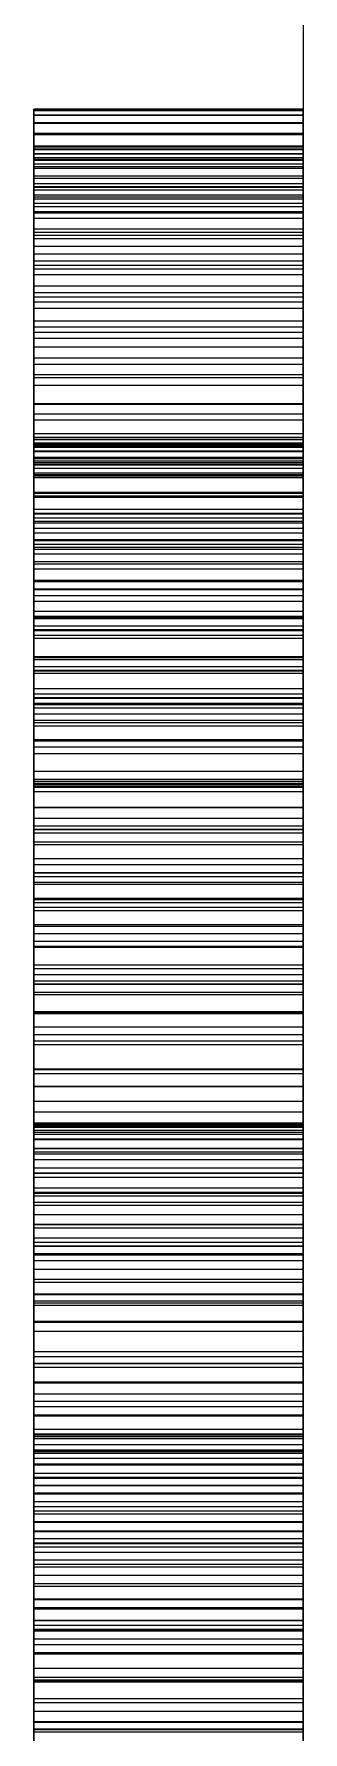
# Paper-space layout '02_PAGE' of a CAD drawing. Header units: millimetres. Extents: x 8 to 412, y 8 to 289.
# Drawn here: x 238.742 to 239.222, y 229.547 to 232.574 of the extents above; entities that cross this region are included whole.
import ezdxf

# ---------------------------------------------------------------- set-up
doc = ezdxf.new("R2010")
doc.units = ezdxf.units.MM
doc.linetypes.add('S45_HIDDEN', pattern=[2.3, 1.5, -0.8])
doc.layers.add('HIDDEN', color=7, linetype='S45_HIDDEN', lineweight=13)
doc.layers.add('VISIBLE', color=7, linetype='CONTINUOUS', lineweight=25)

psp = doc.layouts.new('02_PAGE')

# ---------------------------------------------------------------- linework, layer by layer
at = {"layer": 'HIDDEN'}
for points in [[(239.2223, 238.2), (239.2223, 225)], [(239.2223, 232.44), (238.7423, 232.44)], [(238.7423, 232.44), (238.7423, 232.4373)], [(238.7423, 232.4371), (238.7423, 232.44)], [(239.2223, 232.4373), (238.7423, 232.4373)], [(238.7423, 232.4373), (238.7423, 232.4291)], [(239.2223, 232.4371), (238.7423, 232.4371)], [(238.7423, 232.4286), (238.7423, 232.4371)], [(239.2223, 232.44), (239.2223, 232.4373)], [(239.2223, 232.4371), (239.2223, 232.44)], [(239.2223, 232.4373), (239.2223, 232.4291)], [(239.2223, 232.4286), (239.2223, 232.4371)], [(239.2223, 232.4291), (238.7423, 232.4291)], [(238.7423, 232.4291), (238.7423, 232.4155)], [(239.2223, 232.4286), (238.7423, 232.4286)], [(238.7423, 232.4143), (238.7423, 232.4286)], [(239.2223, 232.4155), (238.7423, 232.4155)], [(238.7423, 232.4155), (238.7423, 232.3965)], [(239.2223, 232.4143), (238.7423, 232.4143)], [(238.7423, 232.3943), (238.7423, 232.4143)], [(239.2223, 232.4291), (239.2223, 232.4155)], [(239.2223, 232.4143), (239.2223, 232.4286)], [(239.2223, 232.4155), (239.2223, 232.3965)], [(239.2223, 232.3943), (239.2223, 232.4143)], [(239.2223, 232.3965), (238.7423, 232.3965)], [(238.7423, 232.3965), (238.7423, 232.372)], [(239.2223, 232.3943), (238.7423, 232.3943)], [(238.7423, 232.3686), (238.7423, 232.3943)], [(238.7423, 232.3722), (238.7423, 232.3738)], [(239.2223, 232.3738), (238.7423, 232.3738)], [(238.7423, 232.3738), (238.7423, 232.3723)], [(239.2223, 232.3723), (238.7423, 232.3723)], [(238.7423, 232.3723), (238.7423, 232.3679)], [(238.7423, 232.3675), (238.7423, 232.3722)], [(239.2223, 232.3722), (238.7423, 232.3722)], [(239.2223, 232.372), (238.7423, 232.372)], [(238.7423, 232.372), (238.7423, 232.342)], [(239.2223, 232.3965), (239.2223, 232.372)], [(239.2223, 232.3686), (239.2223, 232.3943)], [(239.2223, 232.3738), (239.2223, 232.3723)], [(239.2223, 232.3722), (239.2223, 232.3738)], [(239.2223, 232.3723), (239.2223, 232.3679)], [(239.2223, 232.3675), (239.2223, 232.3722)], [(239.2223, 232.372), (239.2223, 232.342)], [(239.2223, 232.3686), (238.7423, 232.3686)], [(238.7423, 232.3371), (238.7423, 232.3686)], [(239.2223, 232.3679), (238.7423, 232.3679)], [(238.7423, 232.3679), (238.7423, 232.3605)], [(238.7423, 232.3595), (238.7423, 232.3675)], [(239.2223, 232.3675), (238.7423, 232.3675)], [(239.2223, 232.3605), (238.7423, 232.3605)], [(238.7423, 232.3605), (238.7423, 232.3502)], [(238.7423, 232.3484), (238.7423, 232.3595)], [(239.2223, 232.3595), (238.7423, 232.3595)], [(239.2223, 232.3529), (238.7423, 232.3529)], [(238.7423, 232.3529), (238.7423, 229.0442)], [(239.2223, 232.3502), (238.7423, 232.3502)], [(238.7423, 232.3502), (238.7423, 232.3369)], [(238.7423, 232.334), (238.7423, 232.3484)], [(239.2223, 232.3484), (238.7423, 232.3484)], [(239.2223, 232.342), (238.7423, 232.342)], [(238.7423, 232.342), (238.7423, 232.3067)], [(239.2223, 232.3371), (239.2223, 232.3686)], [(239.2223, 232.3679), (239.2223, 232.3605)], [(239.2223, 232.3595), (239.2223, 232.3675)], [(239.2223, 232.3605), (239.2223, 232.3502)], [(239.2223, 232.3484), (239.2223, 232.3595)], [(239.2223, 232.3529), (239.2223, 229.0442)], [(239.2223, 232.3502), (239.2223, 232.3369)], [(239.2223, 232.334), (239.2223, 232.3484)], [(239.2223, 232.342), (239.2223, 232.3067)], [(239.2223, 232.3371), (238.7423, 232.3371)], [(238.7423, 232.3), (238.7423, 232.3371)], [(239.2223, 232.3369), (238.7423, 232.3369)], [(238.7423, 232.3369), (238.7423, 232.3207)], [(238.7423, 232.3165), (238.7423, 232.334)], [(239.2223, 232.334), (238.7423, 232.334)], [(239.2223, 232.3207), (238.7423, 232.3207)], [(238.7423, 232.3207), (238.7423, 232.3015)], [(238.7423, 232.2958), (238.7423, 232.3165)], [(239.2223, 232.3165), (238.7423, 232.3165)], [(239.2223, 232.3), (239.2223, 232.3371)], [(239.2223, 232.3369), (239.2223, 232.3207)], [(239.2223, 232.3165), (239.2223, 232.334)], [(239.2223, 232.3207), (239.2223, 232.3015)], [(239.2223, 232.2958), (239.2223, 232.3165)], [(239.2223, 232.3067), (238.7423, 232.3067)], [(238.7423, 232.3067), (238.7423, 232.2659)], [(239.2223, 232.3015), (238.7423, 232.3015)], [(238.7423, 232.3015), (238.7423, 232.2794)], [(239.2223, 232.3), (238.7423, 232.3)], [(238.7423, 232.2572), (238.7423, 232.3)], [(238.7423, 232.272), (238.7423, 232.2958)], [(239.2223, 232.2958), (238.7423, 232.2958)], [(239.2223, 232.2868), (238.7423, 232.2868)], [(238.7423, 232.2868), (238.7423, 231.6842)], [(238.7423, 231.7992), (238.7423, 232.2868)], [(238.7423, 231.6842), (238.7423, 232.2833)], [(239.2223, 232.2833), (238.7423, 232.2833)], [(238.7423, 232.2833), (238.7423, 229.6607)], [(239.2223, 232.2794), (238.7423, 232.2794)], [(238.7423, 232.2794), (238.7423, 232.2543)], [(239.2223, 232.3067), (239.2223, 232.2659)], [(239.2223, 232.3015), (239.2223, 232.2794)], [(239.2223, 232.2572), (239.2223, 232.3)], [(239.2223, 232.272), (239.2223, 232.2958)], [(239.2223, 232.2868), (239.2223, 231.6842)], [(239.2223, 231.7992), (239.2223, 232.2868)], [(239.2223, 232.2833), (239.2223, 229.6607)], [(239.2223, 231.6842), (239.2223, 232.2833)], [(239.2223, 232.2794), (239.2223, 232.2543)], [(238.7423, 232.2449), (238.7423, 232.272)], [(239.2223, 232.272), (238.7423, 232.272)], [(239.2223, 232.2659), (238.7423, 232.2659)], [(238.7423, 232.2659), (238.7423, 232.2198)], [(239.2223, 232.2572), (238.7423, 232.2572)], [(238.7423, 232.2087), (238.7423, 232.2572)], [(239.2223, 232.2543), (238.7423, 232.2543)], [(238.7423, 232.2543), (238.7423, 232.2262)], [(239.2223, 232.2449), (239.2223, 232.272)], [(239.2223, 232.2659), (239.2223, 232.2198)], [(239.2223, 232.2087), (239.2223, 232.2572)], [(239.2223, 232.2543), (239.2223, 232.2262)], [(238.7423, 232.2146), (238.7423, 232.2449)], [(239.2223, 232.2449), (238.7423, 232.2449)], [(239.2223, 232.2262), (238.7423, 232.2262)], [(238.7423, 232.2262), (238.7423, 232.1952)], [(239.2223, 232.2198), (238.7423, 232.2198)], [(238.7423, 232.2198), (238.7423, 232.1687)], [(239.2223, 232.2146), (239.2223, 232.2449)], [(239.2223, 232.2262), (239.2223, 232.1952)], [(239.2223, 232.2198), (239.2223, 232.1687)], [(238.7423, 232.1812), (238.7423, 232.2146)], [(239.2223, 232.2146), (238.7423, 232.2146)], [(239.2223, 232.2087), (238.7423, 232.2087)], [(238.7423, 232.155), (238.7423, 232.2087)], [(239.2223, 232.1952), (238.7423, 232.1952)], [(238.7423, 232.1952), (238.7423, 232.1613)], [(239.2223, 232.1812), (239.2223, 232.2146)], [(239.2223, 232.155), (239.2223, 232.2087)], [(239.2223, 232.1952), (239.2223, 232.1613)], [(238.7423, 232.1446), (238.7423, 232.1812)], [(239.2223, 232.1812), (238.7423, 232.1812)], [(239.2223, 232.1687), (238.7423, 232.1687)], [(238.7423, 232.1687), (238.7423, 232.1125)], [(239.2223, 232.1613), (238.7423, 232.1613)], [(238.7423, 232.1613), (238.7423, 232.1244)], [(239.2223, 232.1446), (239.2223, 232.1812)], [(239.2223, 232.1687), (239.2223, 232.1125)], [(239.2223, 232.1613), (239.2223, 232.1244)], [(239.2223, 232.155), (238.7423, 232.155)], [(238.7423, 232.0958), (238.7423, 232.155)], [(238.7423, 232.1048), (238.7423, 232.1446)], [(239.2223, 232.1446), (238.7423, 232.1446)], [(239.2223, 232.0958), (239.2223, 232.155)], [(239.2223, 232.1048), (239.2223, 232.1446)], [(239.2223, 232.1244), (238.7423, 232.1244)], [(238.7423, 232.1244), (238.7423, 232.0845)], [(239.2223, 232.1125), (238.7423, 232.1125)], [(238.7423, 232.1125), (238.7423, 232.0512)], [(238.7423, 232.0618), (238.7423, 232.1048)], [(239.2223, 232.1048), (238.7423, 232.1048)], [(239.2223, 232.1244), (239.2223, 232.0845)], [(239.2223, 232.1125), (239.2223, 232.0512)], [(239.2223, 232.0618), (239.2223, 232.1048)], [(239.2223, 232.0958), (238.7423, 232.0958)], [(238.7423, 232.0312), (238.7423, 232.0958)], [(239.2223, 232.0845), (238.7423, 232.0845)], [(238.7423, 232.0845), (238.7423, 232.0417)], [(239.2223, 232.0312), (239.2223, 232.0958)], [(239.2223, 232.0845), (239.2223, 232.0417)], [(238.7423, 232.0157), (238.7423, 232.0618)], [(239.2223, 232.0618), (238.7423, 232.0618)], [(239.2223, 232.0512), (238.7423, 232.0512)], [(238.7423, 232.0512), (238.7423, 231.9849)], [(239.2223, 232.0417), (238.7423, 232.0417)], [(238.7423, 232.0417), (238.7423, 231.9959)], [(239.2223, 232.0157), (239.2223, 232.0618)], [(239.2223, 232.0512), (239.2223, 231.9849)], [(239.2223, 232.0417), (239.2223, 231.9959)], [(239.2223, 232.0312), (238.7423, 232.0312)], [(238.7423, 231.9612), (238.7423, 232.0312)], [(238.7423, 231.9663), (238.7423, 232.0157)], [(239.2223, 232.0157), (238.7423, 232.0157)], [(239.2223, 231.9612), (239.2223, 232.0312)], [(239.2223, 231.9663), (239.2223, 232.0157)], [(239.2223, 231.9959), (238.7423, 231.9959)], [(238.7423, 231.9959), (238.7423, 231.9474)], [(239.2223, 231.9849), (238.7423, 231.9849)], [(238.7423, 231.9849), (238.7423, 231.9135)], [(239.2223, 231.9959), (239.2223, 231.9474)], [(239.2223, 231.9849), (239.2223, 231.9135)], [(238.7423, 231.9146), (238.7423, 231.9663)], [(239.2223, 231.9663), (238.7423, 231.9663)], [(239.2223, 231.9612), (238.7423, 231.9612)], [(238.7423, 231.8859), (238.7423, 231.9612)], [(239.2223, 231.9474), (238.7423, 231.9474)], [(238.7423, 231.9474), (238.7423, 231.8961)], [(239.2223, 231.9146), (239.2223, 231.9663)], [(239.2223, 231.8859), (239.2223, 231.9612)], [(239.2223, 231.9474), (239.2223, 231.8961)], [(238.7423, 231.8614), (238.7423, 231.9146)], [(239.2223, 231.9146), (238.7423, 231.9146)], [(239.2223, 231.9135), (238.7423, 231.9135)], [(238.7423, 231.9135), (238.7423, 231.8371)], [(239.2223, 231.8961), (238.7423, 231.8961)], [(238.7423, 231.8961), (238.7423, 231.8422)], [(239.2223, 231.8859), (238.7423, 231.8859)], [(238.7423, 231.8052), (238.7423, 231.8859)], [(239.2223, 231.8614), (239.2223, 231.9146)], [(239.2223, 231.9135), (239.2223, 231.8371)], [(239.2223, 231.8961), (239.2223, 231.8422)], [(239.2223, 231.8052), (239.2223, 231.8859)], [(238.7423, 231.8067), (238.7423, 231.8614)], [(239.2223, 231.8614), (238.7423, 231.8614)], [(239.2223, 231.8067), (239.2223, 231.8614)], [(239.2223, 231.8549), (238.7423, 231.8549)], [(238.7423, 231.8549), (238.7423, 231.8509)], [(238.7423, 231.8506), (238.7423, 231.8549)], [(239.2223, 231.8509), (238.7423, 231.8509)], [(238.7423, 231.8509), (238.7423, 231.8389)], [(239.2223, 231.8506), (238.7423, 231.8506)], [(238.7423, 231.8379), (238.7423, 231.8506)], [(238.7423, 231.8409), (238.7423, 231.8444)], [(239.2223, 231.8444), (238.7423, 231.8444)], [(238.7423, 231.8444), (238.7423, 231.8406)], [(239.2223, 231.8422), (238.7423, 231.8422)], [(238.7423, 231.8422), (238.7423, 231.7856)], [(238.7423, 231.8304), (238.7423, 231.8409)], [(239.2223, 231.8409), (238.7423, 231.8409)], [(239.2223, 231.8406), (238.7423, 231.8406)], [(238.7423, 231.8406), (238.7423, 231.829)], [(239.2223, 231.8389), (238.7423, 231.8389)], [(238.7423, 231.8389), (238.7423, 231.8189)], [(239.2223, 231.8379), (238.7423, 231.8379)], [(238.7423, 231.8167), (238.7423, 231.8379)], [(239.2223, 231.8371), (238.7423, 231.8371)], [(238.7423, 231.8371), (238.7423, 231.7556)], [(238.7423, 231.8128), (238.7423, 231.8304)], [(239.2223, 231.8304), (238.7423, 231.8304)], [(239.2223, 231.829), (238.7423, 231.829)], [(238.7423, 231.829), (238.7423, 231.8097)], [(239.2223, 231.8549), (239.2223, 231.8509)], [(239.2223, 231.8506), (239.2223, 231.8549)], [(239.2223, 231.8509), (239.2223, 231.8389)], [(239.2223, 231.8379), (239.2223, 231.8506)], [(239.2223, 231.8444), (239.2223, 231.8406)], [(239.2223, 231.8409), (239.2223, 231.8444)], [(239.2223, 231.8422), (239.2223, 231.7856)], [(239.2223, 231.8304), (239.2223, 231.8409)], [(239.2223, 231.8406), (239.2223, 231.829)], [(239.2223, 231.8389), (239.2223, 231.8189)], [(239.2223, 231.8167), (239.2223, 231.8379)], [(239.2223, 231.8371), (239.2223, 231.7556)], [(239.2223, 231.8128), (239.2223, 231.8304)], [(239.2223, 231.829), (239.2223, 231.8097)], [(239.2223, 231.8189), (238.7423, 231.8189)], [(238.7423, 231.8189), (238.7423, 231.7909)], [(239.2223, 231.8167), (238.7423, 231.8167)], [(238.7423, 231.787), (238.7423, 231.8167)], [(238.7423, 231.7883), (238.7423, 231.8128)], [(239.2223, 231.8128), (238.7423, 231.8128)], [(239.2223, 231.8097), (238.7423, 231.8097)], [(238.7423, 231.8097), (238.7423, 231.7826)], [(238.7423, 231.7504), (238.7423, 231.8067)], [(239.2223, 231.8067), (238.7423, 231.8067)], [(239.2223, 231.8052), (238.7423, 231.8052)], [(238.7423, 231.7191), (238.7423, 231.8052)], [(239.2223, 231.7992), (238.7423, 231.7992)], [(238.7423, 231.6641), (238.7423, 231.7992)], [(239.2223, 231.8189), (239.2223, 231.7909)], [(239.2223, 231.787), (239.2223, 231.8167)], [(239.2223, 231.7883), (239.2223, 231.8128)], [(239.2223, 231.8097), (239.2223, 231.7826)], [(239.2223, 231.7504), (239.2223, 231.8067)], [(239.2223, 231.7191), (239.2223, 231.8052)], [(239.2223, 231.6641), (239.2223, 231.7992)], [(239.2223, 231.7909), (238.7423, 231.7909)], [(238.7423, 231.7909), (238.7423, 231.7549)], [(238.7423, 231.7567), (238.7423, 231.7883)], [(239.2223, 231.7883), (238.7423, 231.7883)], [(239.2223, 231.787), (238.7423, 231.787)], [(238.7423, 231.7488), (238.7423, 231.787)], [(239.2223, 231.7856), (238.7423, 231.7856)], [(238.7423, 231.7856), (238.7423, 231.7263)], [(239.2223, 231.7826), (238.7423, 231.7826)], [(238.7423, 231.7826), (238.7423, 231.7478)], [(239.2223, 231.7909), (239.2223, 231.7549)], [(239.2223, 231.7567), (239.2223, 231.7883)], [(239.2223, 231.7488), (239.2223, 231.787)], [(239.2223, 231.7856), (239.2223, 231.7263)], [(239.2223, 231.7826), (239.2223, 231.7478)], [(238.7423, 231.7181), (238.7423, 231.7567)], [(239.2223, 231.7567), (238.7423, 231.7567)], [(239.2223, 231.7556), (238.7423, 231.7556)], [(238.7423, 231.7556), (238.7423, 231.6708)], [(239.2223, 231.7549), (238.7423, 231.7549)], [(238.7423, 231.7549), (238.7423, 231.7109)], [(238.7423, 231.6926), (238.7423, 231.7504)], [(239.2223, 231.7504), (238.7423, 231.7504)], [(239.2223, 231.7488), (238.7423, 231.7488)], [(238.7423, 231.7021), (238.7423, 231.7488)], [(239.2223, 231.7478), (238.7423, 231.7478)], [(238.7423, 231.7478), (238.7423, 231.7053)], [(239.2223, 231.7181), (239.2223, 231.7567)], [(239.2223, 231.7556), (239.2223, 231.6708)], [(239.2223, 231.7549), (239.2223, 231.7109)], [(239.2223, 231.6926), (239.2223, 231.7504)], [(239.2223, 231.7021), (239.2223, 231.7488)], [(239.2223, 231.7478), (239.2223, 231.7053)], [(239.2223, 231.7263), (238.7423, 231.7263)], [(238.7423, 231.7263), (238.7423, 231.6643)], [(238.7423, 231.6288), (238.7423, 231.7191)], [(239.2223, 231.7191), (238.7423, 231.7191)], [(238.7423, 231.6724), (238.7423, 231.7181)], [(239.2223, 231.7181), (238.7423, 231.7181)], [(239.2223, 231.7109), (238.7423, 231.7109)], [(238.7423, 231.7109), (238.7423, 231.6589)], [(239.2223, 231.7053), (238.7423, 231.7053)], [(238.7423, 231.7053), (238.7423, 231.6551)], [(239.2223, 231.7263), (239.2223, 231.6643)], [(239.2223, 231.6288), (239.2223, 231.7191)], [(239.2223, 231.6724), (239.2223, 231.7181)], [(239.2223, 231.7109), (239.2223, 231.6589)], [(239.2223, 231.7053), (239.2223, 231.6551)], [(239.2223, 231.7021), (238.7423, 231.7021)], [(238.7423, 231.6469), (238.7423, 231.7021)], [(238.7423, 231.6333), (238.7423, 231.6926)], [(239.2223, 231.6926), (238.7423, 231.6926)], [(239.2223, 231.6842), (238.7423, 231.6842)], [(238.7423, 231.6842), (238.7423, 231.5445)], [(238.7423, 230.312), (238.7423, 231.6842)], [(239.2223, 231.6469), (239.2223, 231.7021)], [(239.2223, 231.6333), (239.2223, 231.6926)], [(239.2223, 231.6842), (239.2223, 231.5445)], [(239.2223, 230.312), (239.2223, 231.6842)], [(238.7423, 231.647), (238.7423, 231.6724)], [(239.2223, 231.6724), (238.7423, 231.6724)], [(239.2223, 231.6708), (238.7423, 231.6708)], [(238.7423, 231.6708), (238.7423, 231.5844)], [(239.2223, 231.6643), (238.7423, 231.6643)], [(238.7423, 231.6643), (238.7423, 231.5996)], [(239.2223, 231.6641), (238.7423, 231.6641)], [(238.7423, 231.5184), (238.7423, 231.6641)], [(239.2223, 231.6589), (238.7423, 231.6589)], [(238.7423, 231.6589), (238.7423, 231.5989)], [(239.2223, 231.6551), (238.7423, 231.6551)], [(238.7423, 231.6551), (238.7423, 231.5972)], [(238.7423, 231.6198), (238.7423, 231.647)], [(239.2223, 231.647), (238.7423, 231.647)], [(239.2223, 231.6469), (238.7423, 231.6469)], [(238.7423, 231.5832), (238.7423, 231.6469)], [(239.2223, 231.647), (239.2223, 231.6724)], [(239.2223, 231.6708), (239.2223, 231.5844)], [(239.2223, 231.6643), (239.2223, 231.5996)], [(239.2223, 231.5184), (239.2223, 231.6641)], [(239.2223, 231.6589), (239.2223, 231.5989)], [(239.2223, 231.6551), (239.2223, 231.5972)], [(239.2223, 231.6198), (239.2223, 231.647)], [(239.2223, 231.5832), (239.2223, 231.6469)], [(238.7423, 231.5724), (238.7423, 231.6333)], [(239.2223, 231.6333), (238.7423, 231.6333)], [(238.7423, 231.5355), (238.7423, 231.6288)], [(239.2223, 231.6288), (238.7423, 231.6288)], [(238.7423, 231.5622), (238.7423, 231.6198)], [(239.2223, 231.6198), (238.7423, 231.6198)], [(239.2223, 231.5724), (239.2223, 231.6333)], [(239.2223, 231.5355), (239.2223, 231.6288)], [(239.2223, 231.5622), (239.2223, 231.6198)], [(239.2223, 231.5996), (238.7423, 231.5996)], [(238.7423, 231.5996), (238.7423, 231.5323)], [(239.2223, 231.5989), (238.7423, 231.5989)], [(238.7423, 231.5989), (238.7423, 231.5331)], [(239.2223, 231.5972), (238.7423, 231.5972)], [(238.7423, 231.5972), (238.7423, 231.5316)], [(239.2223, 231.5844), (238.7423, 231.5844)], [(238.7423, 231.5844), (238.7423, 231.4964)], [(239.2223, 231.5832), (238.7423, 231.5832)], [(238.7423, 231.512), (238.7423, 231.5832)], [(239.2223, 231.5996), (239.2223, 231.5323)], [(239.2223, 231.5989), (239.2223, 231.5331)], [(239.2223, 231.5972), (239.2223, 231.5316)], [(239.2223, 231.5844), (239.2223, 231.4964)], [(239.2223, 231.512), (239.2223, 231.5832)], [(238.7423, 231.5101), (238.7423, 231.5724)], [(239.2223, 231.5724), (238.7423, 231.5724)], [(238.7423, 231.5017), (238.7423, 231.5622)], [(239.2223, 231.5622), (238.7423, 231.5622)], [(239.2223, 231.5101), (239.2223, 231.5724)], [(239.2223, 231.5017), (239.2223, 231.5622)], [(239.2223, 231.5445), (238.7423, 231.5445)], [(238.7423, 231.5445), (238.7423, 231.397)], [(238.7423, 231.4394), (238.7423, 231.5355)], [(239.2223, 231.5355), (238.7423, 231.5355)], [(239.2223, 231.5331), (238.7423, 231.5331)], [(238.7423, 231.5331), (238.7423, 231.4636)], [(239.2223, 231.5323), (238.7423, 231.5323)], [(238.7423, 231.5323), (238.7423, 231.4623)], [(239.2223, 231.5316), (238.7423, 231.5316)], [(238.7423, 231.5316), (238.7423, 231.4587)], [(239.2223, 231.5445), (239.2223, 231.397)], [(239.2223, 231.4394), (239.2223, 231.5355)], [(239.2223, 231.5331), (239.2223, 231.4636)], [(239.2223, 231.5323), (239.2223, 231.4623)], [(239.2223, 231.5316), (239.2223, 231.4587)], [(239.2223, 231.5184), (238.7423, 231.5184)], [(238.7423, 231.3619), (238.7423, 231.5184)], [(239.2223, 231.512), (238.7423, 231.512)], [(238.7423, 231.4343), (238.7423, 231.512)], [(238.7423, 231.4462), (238.7423, 231.5101)], [(239.2223, 231.5101), (238.7423, 231.5101)], [(238.7423, 231.4383), (238.7423, 231.5017)], [(239.2223, 231.5017), (238.7423, 231.5017)], [(239.2223, 231.4964), (238.7423, 231.4964)], [(238.7423, 231.4964), (238.7423, 231.4069)], [(239.2223, 231.3619), (239.2223, 231.5184)], [(239.2223, 231.4343), (239.2223, 231.512)], [(239.2223, 231.4462), (239.2223, 231.5101)], [(239.2223, 231.4383), (239.2223, 231.5017)], [(239.2223, 231.4964), (239.2223, 231.4069)], [(239.2223, 231.4636), (238.7423, 231.4636)], [(238.7423, 231.4636), (238.7423, 231.3905)], [(239.2223, 231.4623), (238.7423, 231.4623)], [(238.7423, 231.4623), (238.7423, 231.3896)], [(239.2223, 231.4636), (239.2223, 231.3905)], [(239.2223, 231.4623), (239.2223, 231.3896)], [(239.2223, 231.4587), (238.7423, 231.4587)], [(238.7423, 231.4587), (238.7423, 231.3784)], [(238.7423, 231.3808), (238.7423, 231.4462)], [(239.2223, 231.4462), (238.7423, 231.4462)], [(238.7423, 231.3403), (238.7423, 231.4394)], [(239.2223, 231.4394), (238.7423, 231.4394)], [(238.7423, 231.3721), (238.7423, 231.4383)], [(239.2223, 231.4383), (238.7423, 231.4383)], [(239.2223, 231.4343), (238.7423, 231.4343)], [(238.7423, 231.3501), (238.7423, 231.4343)], [(239.2223, 231.4587), (239.2223, 231.3784)], [(239.2223, 231.3808), (239.2223, 231.4462)], [(239.2223, 231.3403), (239.2223, 231.4394)], [(239.2223, 231.3721), (239.2223, 231.4383)], [(239.2223, 231.3501), (239.2223, 231.4343)], [(239.2223, 231.4069), (238.7423, 231.4069)], [(238.7423, 231.4069), (238.7423, 231.3158)], [(239.2223, 231.4069), (239.2223, 231.3158)], [(239.2223, 231.397), (238.7423, 231.397)], [(238.7423, 231.397), (238.7423, 231.2417)], [(239.2223, 231.3905), (238.7423, 231.3905)], [(238.7423, 231.3905), (238.7423, 231.3137)], [(239.2223, 231.3896), (238.7423, 231.3896)], [(238.7423, 231.3896), (238.7423, 231.3142)], [(238.7423, 231.3138), (238.7423, 231.3808)], [(239.2223, 231.3808), (238.7423, 231.3808)], [(239.2223, 231.3784), (238.7423, 231.3784)], [(238.7423, 231.3784), (238.7423, 231.2907)], [(238.7423, 231.3029), (238.7423, 231.3721)], [(239.2223, 231.3721), (238.7423, 231.3721)], [(239.2223, 231.397), (239.2223, 231.2417)], [(239.2223, 231.3905), (239.2223, 231.3137)], [(239.2223, 231.3896), (239.2223, 231.3142)], [(239.2223, 231.3138), (239.2223, 231.3808)], [(239.2223, 231.3784), (239.2223, 231.2907)], [(239.2223, 231.3029), (239.2223, 231.3721)], [(239.2223, 231.3619), (238.7423, 231.3619)], [(238.7423, 231.1949), (238.7423, 231.3619)], [(239.2223, 231.3501), (238.7423, 231.3501)], [(238.7423, 231.2593), (238.7423, 231.3501)], [(238.7423, 229.0442), (238.7423, 231.3464)], [(239.2223, 231.3464), (238.7423, 231.3464)], [(239.2223, 231.1949), (239.2223, 231.3619)], [(239.2223, 231.2593), (239.2223, 231.3501)], [(239.2223, 229.0442), (239.2223, 231.3464)], [(238.7423, 231.2383), (238.7423, 231.3403)], [(239.2223, 231.3403), (238.7423, 231.3403)], [(239.2223, 231.3158), (238.7423, 231.3158)], [(238.7423, 231.3158), (238.7423, 231.2231)], [(239.2223, 231.3142), (238.7423, 231.3142)], [(238.7423, 231.3142), (238.7423, 231.2361)], [(238.7423, 231.2454), (238.7423, 231.3138)], [(239.2223, 231.3138), (238.7423, 231.3138)], [(239.2223, 231.3137), (238.7423, 231.3137)], [(238.7423, 231.3137), (238.7423, 231.2333)], [(239.2223, 231.2383), (239.2223, 231.3403)], [(239.2223, 231.3158), (239.2223, 231.2231)], [(239.2223, 231.3142), (239.2223, 231.2361)], [(239.2223, 231.2454), (239.2223, 231.3138)], [(239.2223, 231.3137), (239.2223, 231.2333)], [(238.7423, 231.2309), (238.7423, 231.3029)], [(239.2223, 231.3029), (238.7423, 231.3029)], [(239.2223, 231.2907), (238.7423, 231.2907)], [(238.7423, 231.2907), (238.7423, 231.1955)], [(239.2223, 231.2309), (239.2223, 231.3029)], [(239.2223, 231.2907), (239.2223, 231.1955)], [(239.2223, 231.2593), (238.7423, 231.2593)], [(238.7423, 231.162), (238.7423, 231.2593)], [(239.2223, 231.162), (239.2223, 231.2593)], [(238.7423, 231.1754), (238.7423, 231.2454)], [(239.2223, 231.2454), (238.7423, 231.2454)], [(239.2223, 231.2417), (238.7423, 231.2417)], [(238.7423, 231.2417), (238.7423, 231.0786)], [(238.7423, 231.1333), (238.7423, 231.2383)], [(239.2223, 231.2383), (238.7423, 231.2383)], [(239.2223, 231.2361), (238.7423, 231.2361)], [(238.7423, 231.2361), (238.7423, 231.1554)], [(239.2223, 231.2333), (238.7423, 231.2333)], [(238.7423, 231.2333), (238.7423, 231.1493)], [(238.7423, 231.156), (238.7423, 231.2309)], [(239.2223, 231.2309), (238.7423, 231.2309)], [(239.2223, 231.2231), (238.7423, 231.2231)], [(238.7423, 231.2231), (238.7423, 231.1288)], [(239.2223, 231.1754), (239.2223, 231.2454)], [(239.2223, 231.2417), (239.2223, 231.0786)], [(239.2223, 231.1333), (239.2223, 231.2383)], [(239.2223, 231.2361), (239.2223, 231.1554)], [(239.2223, 231.2333), (239.2223, 231.1493)], [(239.2223, 231.156), (239.2223, 231.2309)], [(239.2223, 231.2231), (239.2223, 231.1288)], [(239.2223, 231.1955), (238.7423, 231.1955)], [(238.7423, 231.1955), (238.7423, 231.093)], [(239.2223, 231.1949), (238.7423, 231.1949)], [(238.7423, 231.0171), (238.7423, 231.1949)], [(239.2223, 231.1955), (239.2223, 231.093)], [(239.2223, 231.0171), (239.2223, 231.1949)], [(238.7423, 231.1039), (238.7423, 231.1754)], [(239.2223, 231.1754), (238.7423, 231.1754)], [(239.2223, 231.162), (238.7423, 231.162)], [(238.7423, 231.0582), (238.7423, 231.162)], [(239.2223, 231.1039), (239.2223, 231.1754)], [(239.2223, 231.0582), (239.2223, 231.162)], [(238.7423, 231.0782), (238.7423, 231.156)], [(239.2223, 231.156), (238.7423, 231.156)], [(239.2223, 231.1554), (238.7423, 231.1554)], [(238.7423, 231.1554), (238.7423, 231.072)], [(239.2223, 231.1493), (238.7423, 231.1493)], [(238.7423, 231.1493), (238.7423, 231.0616)], [(238.7423, 231.0254), (238.7423, 231.1333)], [(239.2223, 231.1333), (238.7423, 231.1333)], [(239.2223, 231.0782), (239.2223, 231.156)], [(239.2223, 231.1554), (239.2223, 231.072)], [(239.2223, 231.1493), (239.2223, 231.0616)], [(239.2223, 231.0254), (239.2223, 231.1333)], [(239.2223, 231.1288), (238.7423, 231.1288)], [(238.7423, 231.1288), (238.7423, 231.0329)], [(238.7423, 231.0309), (238.7423, 231.1039)], [(239.2223, 231.1039), (238.7423, 231.1039)], [(239.2223, 231.1288), (239.2223, 231.0329)], [(239.2223, 231.0309), (239.2223, 231.1039)], [(239.2223, 231.093), (238.7423, 231.093)], [(238.7423, 231.093), (238.7423, 230.9831)], [(239.2223, 231.0786), (238.7423, 231.0786)], [(238.7423, 231.0786), (238.7423, 230.9078)], [(238.7423, 231.0109), (238.7423, 231.0782)], [(239.2223, 231.0782), (238.7423, 231.0782)], [(239.2223, 231.072), (238.7423, 231.072)], [(238.7423, 231.072), (238.7423, 230.9859)], [(239.2223, 231.093), (239.2223, 230.9831)], [(239.2223, 231.0786), (239.2223, 230.9078)], [(239.2223, 231.0109), (239.2223, 231.0782)], [(239.2223, 231.072), (239.2223, 230.9859)], [(239.2223, 231.0616), (238.7423, 231.0616)], [(238.7423, 231.0616), (238.7423, 230.9702)], [(239.2223, 231.0582), (238.7423, 231.0582)], [(238.7423, 230.9478), (238.7423, 231.0582)], [(239.2223, 231.0616), (239.2223, 230.9702)], [(239.2223, 230.9478), (239.2223, 231.0582)], [(239.2223, 231.0329), (238.7423, 231.0329)], [(238.7423, 231.0329), (238.7423, 230.946)], [(238.7423, 230.9563), (238.7423, 231.0309)], [(239.2223, 231.0309), (238.7423, 231.0309)], [(238.7423, 230.9145), (238.7423, 231.0254)], [(239.2223, 231.0254), (238.7423, 231.0254)], [(239.2223, 231.0171), (238.7423, 231.0171)], [(238.7423, 230.8287), (238.7423, 231.0171)], [(238.7423, 230.9467), (238.7423, 231.0109)], [(239.2223, 231.0109), (238.7423, 231.0109)], [(239.2223, 231.0329), (239.2223, 230.946)], [(239.2223, 230.9563), (239.2223, 231.0309)], [(239.2223, 230.9145), (239.2223, 231.0254)], [(239.2223, 230.8287), (239.2223, 231.0171)], [(239.2223, 230.9467), (239.2223, 231.0109)], [(239.2223, 230.9859), (238.7423, 230.9859)], [(238.7423, 230.9859), (238.7423, 230.8971)], [(239.2223, 230.9831), (238.7423, 230.9831)], [(238.7423, 230.9831), (238.7423, 230.8658)], [(239.2223, 230.9859), (239.2223, 230.8971)], [(239.2223, 230.9831), (239.2223, 230.8658)], [(239.2223, 230.9702), (238.7423, 230.9702)], [(238.7423, 230.9702), (238.7423, 230.8807)], [(238.7423, 230.8798), (238.7423, 230.9563)], [(239.2223, 230.9563), (238.7423, 230.9563)], [(239.2223, 230.9478), (238.7423, 230.9478)], [(238.7423, 230.8309), (238.7423, 230.9478)], [(239.2223, 230.9702), (239.2223, 230.8807)], [(239.2223, 230.8798), (239.2223, 230.9563)], [(239.2223, 230.8309), (239.2223, 230.9478)], [(238.7423, 230.8856), (238.7423, 230.9467)], [(239.2223, 230.9467), (238.7423, 230.9467)], [(239.2223, 230.946), (238.7423, 230.946)], [(238.7423, 230.946), (238.7423, 230.8613)], [(239.2223, 230.8856), (239.2223, 230.9467)], [(239.2223, 230.946), (239.2223, 230.8613)], [(238.7423, 230.8658), (238.7423, 230.9145)], [(239.2223, 230.9145), (238.7423, 230.9145)], [(239.2223, 230.9078), (238.7423, 230.9078)], [(238.7423, 230.9078), (238.7423, 230.7292)], [(239.2223, 230.8971), (238.7423, 230.8971)], [(238.7423, 230.8971), (238.7423, 230.8309)], [(239.2223, 230.8658), (239.2223, 230.9145)], [(239.2223, 230.9078), (239.2223, 230.7292)], [(239.2223, 230.8971), (239.2223, 230.8309)], [(238.7423, 230.8274), (238.7423, 230.8856)], [(239.2223, 230.8856), (238.7423, 230.8856)], [(239.2223, 230.8807), (238.7423, 230.8807)], [(238.7423, 230.8807), (238.7423, 230.7899)], [(238.7423, 230.8037), (238.7423, 230.8798)], [(239.2223, 230.8798), (238.7423, 230.8798)], [(239.2223, 230.8658), (238.7423, 230.8658)], [(239.2223, 230.8613), (238.7423, 230.8613)], [(238.7423, 230.8613), (238.7423, 230.7787)], [(239.2223, 230.8274), (239.2223, 230.8856)], [(239.2223, 230.8807), (239.2223, 230.7899)], [(239.2223, 230.8037), (239.2223, 230.8798)], [(239.2223, 230.8613), (239.2223, 230.7787)], [(239.2223, 230.8309), (238.7423, 230.8309)], [(239.2223, 230.8287), (238.7423, 230.8287)], [(238.7423, 230.6297), (238.7423, 230.8287)], [(238.7423, 230.7724), (238.7423, 230.8274)], [(239.2223, 230.8274), (238.7423, 230.8274)], [(239.2223, 230.6297), (239.2223, 230.8287)], [(239.2223, 230.7724), (239.2223, 230.8274)], [(238.7423, 230.7279), (238.7423, 230.8037)], [(239.2223, 230.8037), (238.7423, 230.8037)], [(239.2223, 230.7279), (239.2223, 230.8037)], [(239.2223, 230.7899), (238.7423, 230.7899)], [(238.7423, 230.7899), (238.7423, 230.6977)], [(239.2223, 230.7787), (238.7423, 230.7787)], [(238.7423, 230.7787), (238.7423, 230.6981)], [(238.7423, 230.7203), (238.7423, 230.7724)], [(239.2223, 230.7724), (238.7423, 230.7724)], [(239.2223, 230.7899), (239.2223, 230.6977)], [(239.2223, 230.7787), (239.2223, 230.6981)], [(239.2223, 230.7203), (239.2223, 230.7724)], [(239.2223, 230.7292), (238.7423, 230.7292)], [(238.7423, 230.7292), (238.7423, 230.5427)], [(238.7423, 230.6524), (238.7423, 230.7279)], [(239.2223, 230.7279), (238.7423, 230.7279)], [(238.7423, 230.6714), (238.7423, 230.7203)], [(239.2223, 230.7203), (238.7423, 230.7203)], [(239.2223, 230.7292), (239.2223, 230.5427)], [(239.2223, 230.6524), (239.2223, 230.7279)], [(239.2223, 230.6714), (239.2223, 230.7203)], [(239.2223, 230.6981), (238.7423, 230.6981)], [(238.7423, 230.6981), (238.7423, 230.6197)], [(239.2223, 230.6977), (238.7423, 230.6977)], [(238.7423, 230.6977), (238.7423, 230.6041)], [(239.2223, 230.6981), (239.2223, 230.6197)], [(239.2223, 230.6977), (239.2223, 230.6041)], [(238.7423, 230.6254), (238.7423, 230.6714)], [(239.2223, 230.6714), (238.7423, 230.6714)], [(238.7423, 230.5773), (238.7423, 230.6524)], [(239.2223, 230.6524), (238.7423, 230.6524)], [(239.2223, 230.6254), (239.2223, 230.6714)], [(239.2223, 230.5773), (239.2223, 230.6524)], [(238.7423, 230.6306), (238.7423, 230.6324)], [(239.2223, 230.6324), (238.7423, 230.6324)], [(238.7423, 230.6324), (238.7423, 230.6274)], [(238.7423, 230.6252), (238.7423, 230.6306)], [(239.2223, 230.6306), (238.7423, 230.6306)], [(239.2223, 230.6297), (238.7423, 230.6297)], [(238.7423, 230.4199), (238.7423, 230.6297)], [(239.2223, 230.6274), (238.7423, 230.6274)], [(238.7423, 230.6274), (238.7423, 230.6124)], [(238.7423, 230.6032), (238.7423, 230.6254)], [(239.2223, 230.6254), (238.7423, 230.6254)], [(238.7423, 230.6161), (238.7423, 230.6252)], [(239.2223, 230.6252), (238.7423, 230.6252)], [(239.2223, 230.6197), (238.7423, 230.6197)], [(238.7423, 230.6197), (238.7423, 230.5435)], [(238.7423, 230.6034), (238.7423, 230.6161)], [(239.2223, 230.6161), (238.7423, 230.6161)], [(239.2223, 230.6324), (239.2223, 230.6274)], [(239.2223, 230.6306), (239.2223, 230.6324)], [(239.2223, 230.6252), (239.2223, 230.6306)], [(239.2223, 230.4199), (239.2223, 230.6297)], [(239.2223, 230.6274), (239.2223, 230.6124)], [(239.2223, 230.6032), (239.2223, 230.6254)], [(239.2223, 230.6161), (239.2223, 230.6252)], [(239.2223, 230.6197), (239.2223, 230.5435)], [(239.2223, 230.6034), (239.2223, 230.6161)], [(239.2223, 230.6124), (238.7423, 230.6124)], [(238.7423, 230.6124), (238.7423, 230.5873)], [(239.2223, 230.6041), (238.7423, 230.6041)], [(238.7423, 230.6041), (238.7423, 230.5092)], [(238.7423, 230.5872), (238.7423, 230.6034)], [(239.2223, 230.6034), (238.7423, 230.6034)], [(238.7423, 230.5809), (238.7423, 230.6032)], [(239.2223, 230.6032), (238.7423, 230.6032)], [(239.2223, 230.5873), (238.7423, 230.5873)], [(238.7423, 230.5873), (238.7423, 230.5523)], [(238.7423, 230.5673), (238.7423, 230.5872)], [(239.2223, 230.5872), (238.7423, 230.5872)], [(239.2223, 230.6124), (239.2223, 230.5873)], [(239.2223, 230.6041), (239.2223, 230.5092)], [(239.2223, 230.5872), (239.2223, 230.6034)], [(239.2223, 230.5809), (239.2223, 230.6032)], [(239.2223, 230.5873), (239.2223, 230.5523)], [(239.2223, 230.5673), (239.2223, 230.5872)], [(238.7423, 230.5361), (238.7423, 230.5809)], [(239.2223, 230.5809), (238.7423, 230.5809)], [(238.7423, 230.5024), (238.7423, 230.5773)], [(239.2223, 230.5773), (238.7423, 230.5773)], [(238.7423, 230.5437), (238.7423, 230.5673)], [(239.2223, 230.5673), (238.7423, 230.5673)], [(239.2223, 230.5361), (239.2223, 230.5809)], [(239.2223, 230.5024), (239.2223, 230.5773)], [(239.2223, 230.5437), (239.2223, 230.5673)], [(239.2223, 230.5523), (238.7423, 230.5523)], [(238.7423, 230.5523), (238.7423, 230.5072)], [(238.7423, 230.5166), (238.7423, 230.5437)], [(239.2223, 230.5437), (238.7423, 230.5437)], [(239.2223, 230.5435), (238.7423, 230.5435)], [(238.7423, 230.5435), (238.7423, 230.4693)], [(239.2223, 230.5427), (238.7423, 230.5427)], [(238.7423, 230.5427), (238.7423, 230.3485)], [(238.7423, 230.491), (238.7423, 230.5361)], [(239.2223, 230.5361), (238.7423, 230.5361)], [(239.2223, 230.5523), (239.2223, 230.5072)], [(239.2223, 230.5166), (239.2223, 230.5437)], [(239.2223, 230.5435), (239.2223, 230.4693)], [(239.2223, 230.5427), (239.2223, 230.3485)], [(239.2223, 230.491), (239.2223, 230.5361)], [(238.7423, 230.4858), (238.7423, 230.5166)], [(239.2223, 230.5166), (238.7423, 230.5166)], [(239.2223, 230.5092), (238.7423, 230.5092)], [(238.7423, 230.5092), (238.7423, 230.4129)], [(239.2223, 230.5072), (238.7423, 230.5072)], [(238.7423, 230.5072), (238.7423, 230.4522)], [(238.7423, 230.4279), (238.7423, 230.5024)], [(239.2223, 230.5024), (238.7423, 230.5024)], [(239.2223, 230.4858), (239.2223, 230.5166)], [(239.2223, 230.5092), (239.2223, 230.4129)], [(239.2223, 230.5072), (239.2223, 230.4522)], [(239.2223, 230.4279), (239.2223, 230.5024)], [(238.7423, 230.4456), (238.7423, 230.491)], [(239.2223, 230.491), (238.7423, 230.491)], [(238.7423, 230.4515), (238.7423, 230.4858)], [(239.2223, 230.4858), (238.7423, 230.4858)], [(239.2223, 230.4693), (238.7423, 230.4693)], [(238.7423, 230.4693), (238.7423, 230.3973)], [(239.2223, 230.4456), (239.2223, 230.491)], [(239.2223, 230.4515), (239.2223, 230.4858)], [(239.2223, 230.4693), (239.2223, 230.3973)], [(239.2223, 230.4522), (238.7423, 230.4522)], [(238.7423, 230.4522), (238.7423, 230.3871)], [(238.7423, 230.4135), (238.7423, 230.4515)], [(239.2223, 230.4515), (238.7423, 230.4515)], [(238.7423, 230.4), (238.7423, 230.4456)], [(239.2223, 230.4456), (238.7423, 230.4456)], [(239.2223, 230.4522), (239.2223, 230.3871)], [(239.2223, 230.4135), (239.2223, 230.4515)], [(239.2223, 230.4), (239.2223, 230.4456)], [(238.7423, 230.3538), (238.7423, 230.4279)], [(239.2223, 230.4279), (238.7423, 230.4279)], [(239.2223, 230.4199), (238.7423, 230.4199)], [(238.7423, 230.2041), (238.7423, 230.4199)], [(238.7423, 230.3718), (238.7423, 230.4135)], [(239.2223, 230.4135), (238.7423, 230.4135)], [(239.2223, 230.4129), (238.7423, 230.4129)], [(238.7423, 230.4129), (238.7423, 230.3152)], [(239.2223, 230.3538), (239.2223, 230.4279)], [(239.2223, 230.2041), (239.2223, 230.4199)], [(239.2223, 230.3718), (239.2223, 230.4135)], [(239.2223, 230.4129), (239.2223, 230.3152)], [(238.7423, 230.3541), (238.7423, 230.4)], [(239.2223, 230.4), (238.7423, 230.4)], [(239.2223, 230.3973), (238.7423, 230.3973)], [(238.7423, 230.3973), (238.7423, 230.3278)], [(239.2223, 230.3871), (238.7423, 230.3871)], [(238.7423, 230.3871), (238.7423, 230.312)], [(239.2223, 230.3541), (239.2223, 230.4)], [(239.2223, 230.3973), (239.2223, 230.3278)], [(239.2223, 230.3871), (239.2223, 230.312)], [(238.7423, 230.3266), (238.7423, 230.3718)], [(239.2223, 230.3718), (238.7423, 230.3718)], [(238.7423, 230.3079), (238.7423, 230.3541)], [(239.2223, 230.3541), (238.7423, 230.3541)], [(238.7423, 230.2793), (238.7423, 230.3538)], [(239.2223, 230.3538), (238.7423, 230.3538)], [(239.2223, 230.3485), (238.7423, 230.3485)], [(238.7423, 230.3485), (238.7423, 230.1495)], [(239.2223, 230.3266), (239.2223, 230.3718)], [(239.2223, 230.3079), (239.2223, 230.3541)], [(239.2223, 230.2793), (239.2223, 230.3538)], [(239.2223, 230.3485), (239.2223, 230.1495)], [(239.2223, 230.3278), (238.7423, 230.3278)], [(238.7423, 230.3278), (238.7423, 230.2612)], [(238.7423, 230.2777), (238.7423, 230.3266)], [(239.2223, 230.3266), (238.7423, 230.3266)], [(239.2223, 230.3152), (238.7423, 230.3152)], [(238.7423, 230.3152), (238.7423, 230.2162)], [(239.2223, 230.3278), (239.2223, 230.2612)], [(239.2223, 230.2777), (239.2223, 230.3266)], [(239.2223, 230.3152), (239.2223, 230.2162)], [(239.2223, 230.312), (238.7423, 230.312)], [(238.7423, 230.2615), (238.7423, 230.3079)], [(239.2223, 230.3079), (238.7423, 230.3079)], [(239.2223, 230.2615), (239.2223, 230.3079)], [(238.7423, 230.2038), (238.7423, 230.2793)], [(239.2223, 230.2793), (238.7423, 230.2793)], [(238.7423, 230.2253), (238.7423, 230.2777)], [(239.2223, 230.2777), (238.7423, 230.2777)], [(238.7423, 230.1712), (238.7423, 230.2615)], [(239.2223, 230.2612), (238.7423, 230.2612)], [(238.7423, 230.2612), (238.7423, 230.1974)], [(239.2223, 230.2038), (239.2223, 230.2793)], [(239.2223, 230.2253), (239.2223, 230.2777)], [(239.2223, 230.1712), (239.2223, 230.2615)], [(239.2223, 230.2612), (239.2223, 230.1974)], [(238.7423, 230.1692), (238.7423, 230.2253)], [(239.2223, 230.2253), (238.7423, 230.2253)], [(239.2223, 230.1692), (239.2223, 230.2253)], [(239.2223, 230.2162), (238.7423, 230.2162)], [(238.7423, 230.2162), (238.7423, 230.1121)], [(239.2223, 230.2041), (238.7423, 230.2041)], [(238.7423, 229.9868), (238.7423, 230.2041)], [(238.7423, 230.1273), (238.7423, 230.2038)], [(239.2223, 230.2038), (238.7423, 230.2038)], [(239.2223, 230.1974), (238.7423, 230.1974)], [(238.7423, 230.1974), (238.7423, 230.1365)], [(239.2223, 230.2162), (239.2223, 230.1121)], [(239.2223, 229.9868), (239.2223, 230.2041)], [(239.2223, 230.1273), (239.2223, 230.2038)], [(239.2223, 230.1974), (239.2223, 230.1365)], [(238.7423, 230.0869), (238.7423, 230.1712)], [(239.2223, 230.1712), (238.7423, 230.1712)], [(238.7423, 230.1102), (238.7423, 230.1692)], [(239.2223, 230.1692), (238.7423, 230.1692)], [(239.2223, 230.0869), (239.2223, 230.1712)], [(239.2223, 230.1102), (239.2223, 230.1692)], [(239.2223, 230.1495), (238.7423, 230.1495)], [(238.7423, 230.1495), (238.7423, 229.9486)], [(239.2223, 230.1365), (238.7423, 230.1365)], [(238.7423, 230.1365), (238.7423, 230.0785)], [(239.2223, 230.1495), (239.2223, 229.9486)], [(239.2223, 230.1365), (239.2223, 230.0785)], [(238.7423, 230.0499), (238.7423, 230.1273)], [(239.2223, 230.1273), (238.7423, 230.1273)], [(239.2223, 230.1121), (238.7423, 230.1121)], [(238.7423, 230.1121), (238.7423, 229.9991)], [(238.7423, 230.0492), (238.7423, 230.1102)], [(239.2223, 230.1102), (238.7423, 230.1102)], [(239.2223, 230.0499), (239.2223, 230.1273)], [(239.2223, 230.1121), (239.2223, 229.9991)], [(239.2223, 230.0492), (239.2223, 230.1102)], [(238.7423, 230.0469), (238.7423, 230.0869)], [(239.2223, 230.0869), (238.7423, 230.0869)], [(238.7423, 230.0765), (238.7423, 230.0786)], [(239.2223, 230.0786), (238.7423, 230.0786)], [(238.7423, 230.0786), (238.7423, 230.0738)], [(239.2223, 230.0785), (238.7423, 230.0785)], [(238.7423, 230.0785), (238.7423, 230.0234)], [(238.7423, 230.07), (238.7423, 230.0765)], [(239.2223, 230.0765), (238.7423, 230.0765)], [(239.2223, 230.0738), (238.7423, 230.0738)], [(238.7423, 230.0738), (238.7423, 230.0593)], [(238.7423, 230.0593), (238.7423, 230.07)], [(239.2223, 230.07), (238.7423, 230.07)], [(239.2223, 230.0469), (239.2223, 230.0869)], [(239.2223, 230.0786), (239.2223, 230.0738)], [(239.2223, 230.0765), (239.2223, 230.0786)], [(239.2223, 230.0785), (239.2223, 230.0234)], [(239.2223, 230.07), (239.2223, 230.0765)], [(239.2223, 230.0738), (239.2223, 230.0593)], [(239.2223, 230.0593), (239.2223, 230.07)], [(238.7423, 230.0442), (238.7423, 230.0593)], [(239.2223, 230.0593), (238.7423, 230.0593)], [(239.2223, 230.0593), (238.7423, 230.0593)], [(238.7423, 230.0593), (238.7423, 230.035)], [(238.7423, 229.9715), (238.7423, 230.0499)], [(239.2223, 230.0499), (238.7423, 230.0499)], [(238.7423, 229.9862), (238.7423, 230.0492)], [(239.2223, 230.0492), (238.7423, 230.0492)], [(238.7423, 230.0084), (238.7423, 230.0469)], [(239.2223, 230.0469), (238.7423, 230.0469)], [(238.7423, 230.0249), (238.7423, 230.0442)], [(239.2223, 230.0442), (238.7423, 230.0442)], [(239.2223, 230.0593), (239.2223, 230.035)], [(239.2223, 230.0442), (239.2223, 230.0593)], [(239.2223, 229.9715), (239.2223, 230.0499)], [(239.2223, 229.9862), (239.2223, 230.0492)], [(239.2223, 230.0084), (239.2223, 230.0469)], [(239.2223, 230.0249), (239.2223, 230.0442)], [(239.2223, 230.035), (238.7423, 230.035)], [(238.7423, 230.035), (238.7423, 230.0011)], [(238.7423, 230.0012), (238.7423, 230.0249)], [(239.2223, 230.0249), (238.7423, 230.0249)], [(239.2223, 230.0234), (238.7423, 230.0234)], [(238.7423, 230.0234), (238.7423, 229.9712)], [(239.2223, 230.035), (239.2223, 230.0011)], [(239.2223, 230.0012), (239.2223, 230.0249)], [(239.2223, 230.0234), (239.2223, 229.9712)], [(238.7423, 229.9714), (238.7423, 230.0084)], [(239.2223, 230.0084), (238.7423, 230.0084)], [(238.7423, 229.9733), (238.7423, 230.0012)], [(239.2223, 230.0012), (238.7423, 230.0012)], [(239.2223, 230.0011), (238.7423, 230.0011)], [(238.7423, 230.0011), (238.7423, 229.9575)], [(239.2223, 229.9991), (238.7423, 229.9991)], [(238.7423, 229.9991), (238.7423, 229.8772)], [(239.2223, 229.9868), (238.7423, 229.9868)], [(238.7423, 229.7679), (238.7423, 229.9868)], [(238.7423, 229.921), (238.7423, 229.9862)], [(239.2223, 229.9862), (238.7423, 229.9862)], [(239.2223, 229.9714), (239.2223, 230.0084)], [(239.2223, 229.9733), (239.2223, 230.0012)], [(239.2223, 230.0011), (239.2223, 229.9575)], [(239.2223, 229.9991), (239.2223, 229.8772)], [(239.2223, 229.7679), (239.2223, 229.9868)], [(239.2223, 229.921), (239.2223, 229.9862)], [(238.7423, 229.9411), (238.7423, 229.9733)], [(239.2223, 229.9733), (238.7423, 229.9733)], [(238.7423, 229.8921), (238.7423, 229.9715)], [(239.2223, 229.9715), (238.7423, 229.9715)], [(238.7423, 229.9358), (238.7423, 229.9714)], [(239.2223, 229.9714), (238.7423, 229.9714)], [(239.2223, 229.9712), (238.7423, 229.9712)], [(238.7423, 229.9712), (238.7423, 229.9219)], [(239.2223, 229.9575), (238.7423, 229.9575)], [(238.7423, 229.9575), (238.7423, 229.9043)], [(239.2223, 229.9411), (239.2223, 229.9733)], [(239.2223, 229.8921), (239.2223, 229.9715)], [(239.2223, 229.9358), (239.2223, 229.9714)], [(239.2223, 229.9712), (239.2223, 229.9219)], [(239.2223, 229.9575), (239.2223, 229.9043)], [(239.2223, 229.9486), (238.7423, 229.9486)], [(238.7423, 229.9486), (238.7423, 229.7457)], [(238.7423, 229.9054), (238.7423, 229.9411)], [(239.2223, 229.9411), (238.7423, 229.9411)], [(238.7423, 229.8827), (238.7423, 229.9358)], [(239.2223, 229.9358), (238.7423, 229.9358)], [(239.2223, 229.9219), (238.7423, 229.9219)], [(238.7423, 229.9219), (238.7423, 229.8842)], [(238.7423, 229.8538), (238.7423, 229.921)], [(239.2223, 229.921), (238.7423, 229.921)], [(239.2223, 229.9486), (239.2223, 229.7457)], [(239.2223, 229.9054), (239.2223, 229.9411)], [(239.2223, 229.8827), (239.2223, 229.9358)], [(239.2223, 229.9219), (239.2223, 229.8842)], [(239.2223, 229.8538), (239.2223, 229.921)], [(238.7423, 229.8672), (238.7423, 229.9054)], [(239.2223, 229.9054), (238.7423, 229.9054)], [(239.2223, 229.9043), (238.7423, 229.9043)], [(238.7423, 229.9043), (238.7423, 229.8413)], [(238.7423, 229.8117), (238.7423, 229.8921)], [(239.2223, 229.8921), (238.7423, 229.8921)], [(239.2223, 229.8672), (239.2223, 229.9054)], [(239.2223, 229.9043), (239.2223, 229.8413)], [(239.2223, 229.8117), (239.2223, 229.8921)], [(239.2223, 229.8842), (238.7423, 229.8842)], [(238.7423, 229.8842), (238.7423, 229.8458)], [(238.7423, 229.8262), (238.7423, 229.8827)], [(239.2223, 229.8827), (238.7423, 229.8827)], [(239.2223, 229.8772), (238.7423, 229.8772)], [(238.7423, 229.8772), (238.7423, 229.7465)], [(238.7423, 229.8264), (238.7423, 229.8672)], [(239.2223, 229.8672), (238.7423, 229.8672)], [(239.2223, 229.8842), (239.2223, 229.8458)], [(239.2223, 229.8262), (239.2223, 229.8827)], [(239.2223, 229.8772), (239.2223, 229.7465)], [(239.2223, 229.8264), (239.2223, 229.8672)], [(238.7423, 229.7845), (238.7423, 229.8538)], [(239.2223, 229.8538), (238.7423, 229.8538)], [(239.2223, 229.8458), (238.7423, 229.8458)], [(238.7423, 229.8458), (238.7423, 229.8069)], [(239.2223, 229.8413), (238.7423, 229.8413)], [(238.7423, 229.8413), (238.7423, 229.7687)], [(239.2223, 229.7845), (239.2223, 229.8538)], [(239.2223, 229.8458), (239.2223, 229.8069)], [(239.2223, 229.8413), (239.2223, 229.7687)], [(238.7423, 229.783), (238.7423, 229.8264)], [(239.2223, 229.8264), (238.7423, 229.8264)], [(238.7423, 229.7663), (238.7423, 229.8262)], [(239.2223, 229.8262), (238.7423, 229.8262)], [(238.7423, 229.7303), (238.7423, 229.8117)], [(239.2223, 229.8117), (238.7423, 229.8117)], [(239.2223, 229.8069), (238.7423, 229.8069)], [(238.7423, 229.8069), (238.7423, 229.7673)], [(239.2223, 229.783), (239.2223, 229.8264)], [(239.2223, 229.7663), (239.2223, 229.8262)], [(239.2223, 229.7303), (239.2223, 229.8117)], [(239.2223, 229.8069), (239.2223, 229.7673)], [(238.7423, 229.7132), (238.7423, 229.7845)], [(239.2223, 229.7845), (238.7423, 229.7845)], [(238.7423, 229.7371), (238.7423, 229.783)], [(239.2223, 229.783), (238.7423, 229.783)], [(239.2223, 229.7687), (238.7423, 229.7687)], [(238.7423, 229.7687), (238.7423, 229.729)], [(239.2223, 229.7679), (238.7423, 229.7679)], [(238.7423, 229.5475), (238.7423, 229.7679)], [(239.2223, 229.7673), (238.7423, 229.7673)], [(238.7423, 229.7673), (238.7423, 229.7272)], [(239.2223, 229.7132), (239.2223, 229.7845)], [(239.2223, 229.7371), (239.2223, 229.783)], [(239.2223, 229.7687), (239.2223, 229.729)], [(239.2223, 229.5475), (239.2223, 229.7679)], [(239.2223, 229.7673), (239.2223, 229.7272)], [(238.7423, 229.7029), (238.7423, 229.7663)], [(239.2223, 229.7663), (238.7423, 229.7663)], [(239.2223, 229.7465), (238.7423, 229.7465)], [(238.7423, 229.7465), (238.7423, 229.6068)], [(239.2223, 229.7457), (238.7423, 229.7457)], [(238.7423, 229.7457), (238.7423, 229.541)], [(238.7423, 229.6887), (238.7423, 229.7371)], [(239.2223, 229.7371), (238.7423, 229.7371)], [(239.2223, 229.7029), (239.2223, 229.7663)], [(239.2223, 229.7465), (239.2223, 229.6068)], [(239.2223, 229.7457), (239.2223, 229.541)], [(239.2223, 229.6887), (239.2223, 229.7371)], [(238.7423, 229.6447), (238.7423, 229.7303)], [(239.2223, 229.7303), (238.7423, 229.7303)], [(239.2223, 229.729), (238.7423, 229.729)], [(238.7423, 229.729), (238.7423, 229.6876)], [(239.2223, 229.7272), (238.7423, 229.7272)], [(238.7423, 229.7272), (238.7423, 229.6865)], [(238.7423, 229.6398), (238.7423, 229.7132)], [(239.2223, 229.7132), (238.7423, 229.7132)], [(239.2223, 229.6447), (239.2223, 229.7303)], [(239.2223, 229.729), (239.2223, 229.6876)], [(239.2223, 229.7272), (239.2223, 229.6865)], [(239.2223, 229.6398), (239.2223, 229.7132)], [(238.7423, 229.6361), (238.7423, 229.7029)], [(239.2223, 229.7029), (238.7423, 229.7029)], [(238.7423, 229.6376), (238.7423, 229.6887)], [(239.2223, 229.6887), (238.7423, 229.6887)], [(239.2223, 229.6876), (238.7423, 229.6876)], [(238.7423, 229.6876), (238.7423, 229.6445)], [(239.2223, 229.6865), (238.7423, 229.6865)], [(238.7423, 229.6865), (238.7423, 229.6032)], [(239.2223, 229.6361), (239.2223, 229.7029)], [(239.2223, 229.6376), (239.2223, 229.6887)], [(239.2223, 229.6876), (239.2223, 229.6445)], [(239.2223, 229.6865), (239.2223, 229.6032)], [(239.2223, 229.6607), (238.7423, 229.6607)], [(238.7423, 229.6607), (238.7423, 229.5841)], [(239.2223, 229.6607), (239.2223, 229.5841)], [(238.7423, 229.5514), (238.7423, 229.6447)], [(239.2223, 229.6447), (238.7423, 229.6447)], [(239.2223, 229.6445), (238.7423, 229.6445)], [(238.7423, 229.6445), (238.7423, 229.5995)], [(238.7423, 229.5643), (238.7423, 229.6398)], [(239.2223, 229.6398), (238.7423, 229.6398)], [(238.7423, 229.5841), (238.7423, 229.6376)], [(239.2223, 229.6376), (238.7423, 229.6376)], [(238.7423, 229.5659), (238.7423, 229.6361)], [(239.2223, 229.6361), (238.7423, 229.6361)], [(239.2223, 229.5514), (239.2223, 229.6447)], [(239.2223, 229.6445), (239.2223, 229.5995)], [(239.2223, 229.5643), (239.2223, 229.6398)], [(239.2223, 229.5841), (239.2223, 229.6376)], [(239.2223, 229.5659), (239.2223, 229.6361)], [(239.2223, 229.6068), (238.7423, 229.6068)], [(238.7423, 229.6068), (238.7423, 229.4584)], [(238.7423, 229.6032), (238.7423, 229.5243)], [(239.2223, 229.5995), (238.7423, 229.5995)], [(238.7423, 229.5995), (238.7423, 229.5528)], [(239.2223, 229.6068), (239.2223, 229.4584)], [(239.2223, 229.6032), (239.2223, 229.5243)], [(239.2223, 229.5995), (239.2223, 229.5528)], [(239.2223, 229.5841), (238.7423, 229.5841)], [(238.7423, 229.4922), (238.7423, 229.5659)], [(239.2223, 229.5659), (238.7423, 229.5659)], [(238.7423, 229.4868), (238.7423, 229.5643)], [(239.2223, 229.5643), (238.7423, 229.5643)], [(239.2223, 229.4922), (239.2223, 229.5659)], [(239.2223, 229.4868), (239.2223, 229.5643)], [(239.2223, 229.5528), (238.7423, 229.5528)], [(238.7423, 229.5528), (238.7423, 229.5043)], [(238.7423, 229.342), (238.7423, 229.5514)], [(239.2223, 229.5514), (238.7423, 229.5514)], [(239.2223, 229.5475), (238.7423, 229.5475)], [(239.2223, 229.5528), (239.2223, 229.5043)], [(239.2223, 229.342), (239.2223, 229.5514)]]:
    psp.add_lwpolyline(points, dxfattribs=at)
at = {"layer": 'VISIBLE'}
psp.add_lwpolyline([(239.2223, 238.2), (239.2223, 151.8)], dxfattribs=at)

doc.saveas('drawing.dxf')
